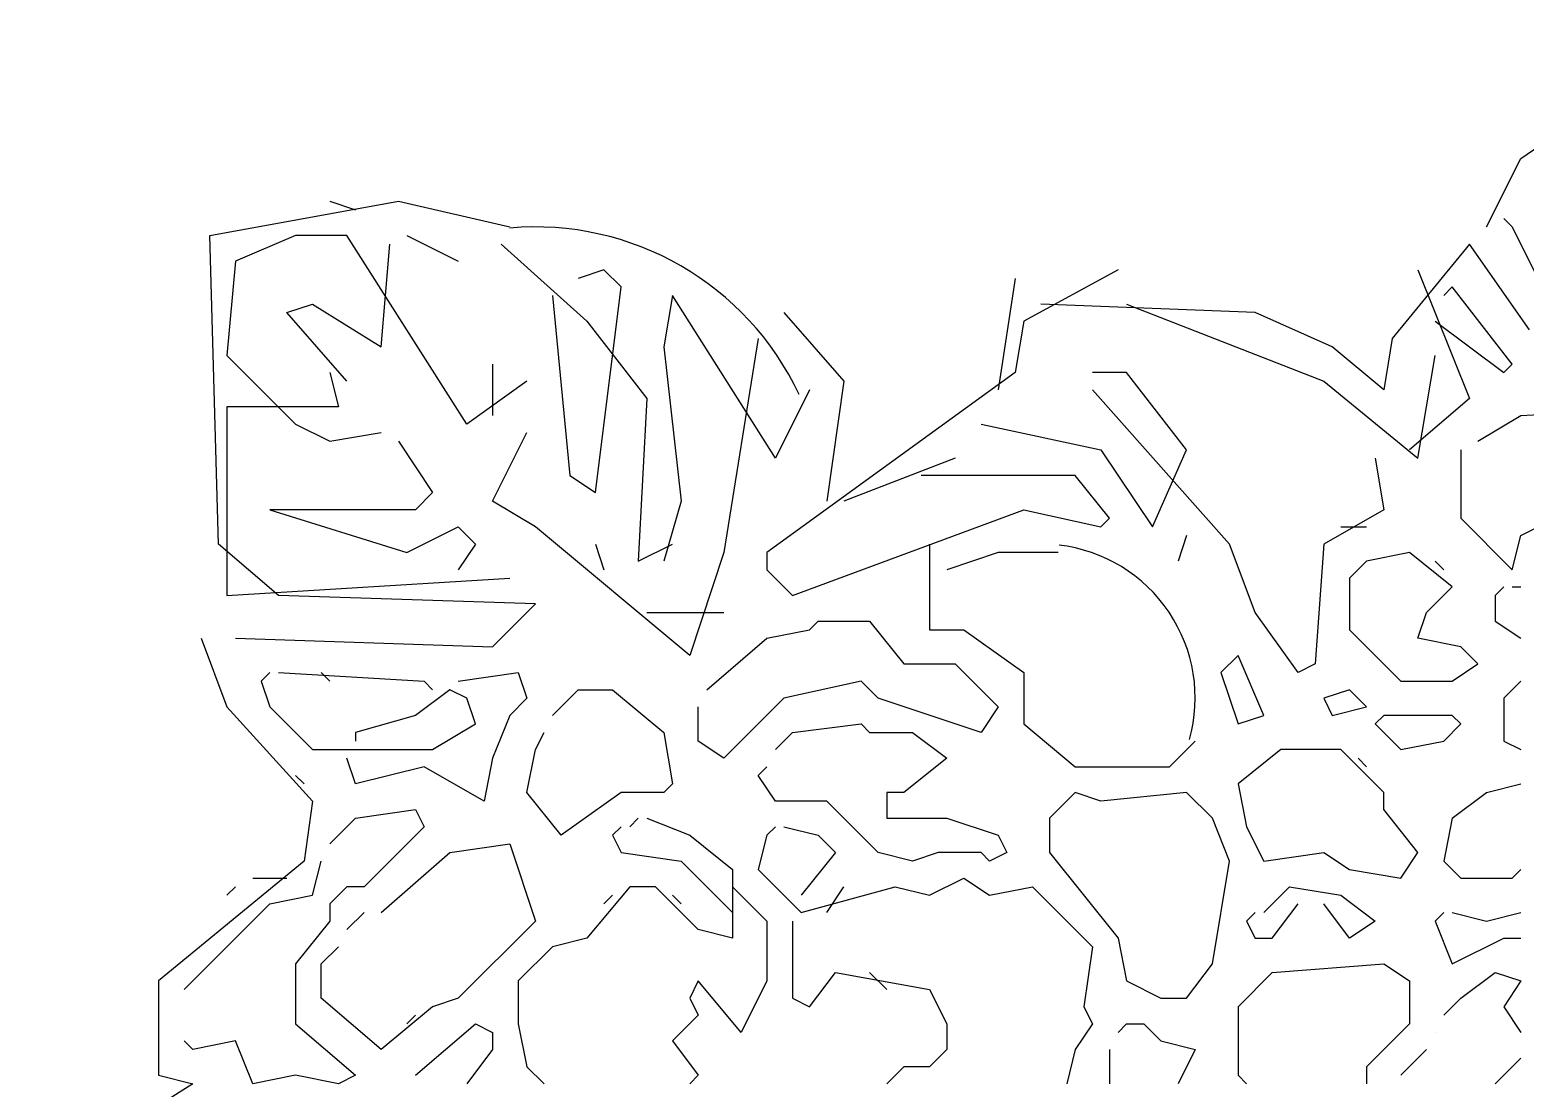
# Model space of a CAD drawing. Header units: inches. Extents: x 10 to 52.5, y 12.2 to 37.
# Drawn here: x 14.8256 to 15.0159, y 14.0773 to 14.212 of the extents above; entities that cross this region are included whole.
import ezdxf

# ---------------------------------------------------------------- set-up
doc = ezdxf.new("R2010")
doc.units = ezdxf.units.IN
doc.header["$MEASUREMENT"] = 0
doc.layers.add('02', color=2, linetype='Continuous')

msp = doc.modelspace()

# ---------------------------------------------------------------- linework, layer by layer
at = {"layer": '02'}
for p, q in [((15.01533605319428, 14.19568612229198), (15.0393315059876, 14.21204665535191)), ((15.01097323999721, 14.1869604960579), (15.01533605319428, 14.19568612229198)), ((14.84845861581135, 14.18586980245021), (14.87245405579898, 14.19023260266698)), ((14.86372844244334, 14.19023260266698), (14.86700054908152, 14.18914190905928)), ((14.87245405579898, 14.19023260266698), (14.88663318867776, 14.1869604960579)), ((15.013154653115, 14.18805120255859), (15.01424534663538, 14.1869604960579)), ((14.84954930933173, 14.14660452306856), (14.84845861581135, 14.18586980245021)), ((14.85936562924626, 14.18586980245021), (14.85173072244952, 14.18259769582658)), ((14.86590984252262, 14.18586980245021), (14.85936562924626, 14.18586980245021)), ((14.8811796819603, 14.16187434964234), (14.86590984252262, 14.18586980245021)), ((14.87354476212504, 14.18586980245021), (14.8800889754014, 14.18259769582658)), ((15.01424534663538, 14.1869604960579), (15.01751745327356, 14.18041628283975)), ((14.87027265548686, 14.17169066948412), (14.87136336204576, 14.18477909594952)), ((14.88554248211886, 14.18477909594952), (14.89644950859229, 14.17496277610774)), ((15.00879183991793, 14.18477909594952), (14.99897552000339, 14.17278137598481)), ((15.01642675952035, 14.17387206960705), (15.00879183991793, 14.18477909594952)), ((14.85173072244952, 14.18259769582658), (14.85064001589063, 14.17059996298343)), ((14.89863090867157, 14.18150698932589), (14.89535880203339, 14.18041628283975)), ((14.90081232155654, 14.17932558921751), (14.89863090867157, 14.18150698932589)), ((14.96407305377516, 14.18150698932589), (14.95207532097566, 14.17496277610774)), ((15.00224762664157, 14.18150698932589), (15.00879183991793, 14.16514645626597)), ((14.95098461441676, 14.18041628283975), (14.94880321433748, 14.16623716276666)), ((14.89208669539521, 14.17823488271682), (14.89426810851301, 14.15533013640964)), ((14.89754021491836, 14.15314873630126), (14.90081232155654, 14.17932558921751)), ((14.90735653483289, 14.17823488271682), (14.90626582827399, 14.17169066948412)), ((14.92044496138561, 14.15751153653258), (14.90735653483289, 14.17823488271682)), ((15.00661043983865, 14.17932558921751), (15.00551973327975, 14.17823488271682)), ((15.01424534663538, 14.16950926937573), (15.00661043983865, 14.17932558921751)), ((14.85827493572588, 14.17605348259388), (14.86154704236406, 14.17714417621613)), ((14.86590984252262, 14.16732785637435), (14.85827493572588, 14.17605348259388)), ((14.86154704236406, 14.17714417621613), (14.87027265548686, 14.17169066948412)), ((14.92153565490599, 14.17605348259388), (14.92917057474124, 14.16732785637435)), ((14.98152428048643, 14.17605348259388), (14.95425672105494, 14.17714417621613)), ((14.96516374729554, 14.17714417621613), (14.99024990664775, 14.16732785637435)), ((14.99134060040097, 14.17169066948412), (14.98152428048643, 14.17605348259388)), ((14.89644950859229, 14.17496277610774), (14.90408442819471, 14.16514645626597)), ((14.95207532097566, 14.17496277610774), (14.95098461441676, 14.16841856287504)), ((15.00442902672085, 14.17496277610774), (15.013154653115, 14.16841856287504)), ((14.91826354826781, 14.17278137598481), (14.91390074810925, 14.14551381658242)), ((14.99897552000339, 14.17278137598481), (14.99788481344449, 14.16623716276666)), ((14.85064001589063, 14.17059996298343), (14.85936562924626, 14.16187434964234)), ((14.90626582827399, 14.17169066948412), (14.90844722858611, 14.15205802980057)), ((14.99788481344449, 14.16623716276666), (14.99134060040097, 14.17169066948412)), ((15.00224762664157, 14.15751153653258), (15.00442902672085, 14.17059996298343)), ((14.86372844244334, 14.16841856287504), (14.86481914876941, 14.16405574976528)), ((14.88445178859848, 14.16950926937573), (14.88445178859848, 14.16296505614303)), ((14.95098461441676, 14.16841856287504), (14.91935425482671, 14.14551381658242)), ((14.96516374729554, 14.16841856287504), (14.96080094713698, 14.16841856287504)), ((14.9727986671308, 14.15860224303327), (14.96516374729554, 14.16841856287504)), ((15.013154653115, 14.16841856287504), (15.01424534663538, 14.16950926937573)), ((14.88881458875704, 14.16732785637435), (14.8811796819603, 14.16187434964234)), ((14.92480776154417, 14.16623716276666), (14.92044496138561, 14.15751153653258)), ((14.92917057474124, 14.16732785637435), (14.92698917442913, 14.15205802980057)), ((14.97825217384825, 14.14660452306856), (14.96080094713698, 14.16623716276666)), ((14.99024990664775, 14.16732785637435), (15.00224762664157, 14.15751153653258)), ((14.90408442819471, 14.16514645626597), (14.90299372163582, 14.14442311008173)), ((15.00879183991793, 14.16514645626597), (15.00115692008267, 14.15860224303327)), ((14.86481914876941, 14.16405574976528), (14.85064001589063, 14.16405574976528)), ((14.85064001589063, 14.16405574976528), (14.85064001589063, 14.14006030985041)), ((15.00988254647682, 14.15969294953396), (15.01533605319428, 14.16296505614303)), ((15.01533605319428, 14.16296505614303), (15.03496869279052, 14.16405574976528)), ((14.85936562924626, 14.16187434964234), (14.86372844244334, 14.15969294953396)), ((14.86372844244334, 14.15969294953396), (14.87027265548686, 14.16078364314165)), ((14.88445178859848, 14.15205802980057), (14.88881458875704, 14.16078364314165)), ((14.9466218142582, 14.16187434964234), (14.96189164089019, 14.15860224303327)), ((14.87245405579898, 14.15969294953396), (14.87681686876322, 14.15314873630126)), ((14.96189164089019, 14.15860224303327), (14.96843585393372, 14.14878592319149)), ((14.96843585393372, 14.14878592319149), (14.9727986671308, 14.15860224303327)), ((15.00770113335903, 14.15860224303327), (15.00770113335903, 14.14987662969218)), ((14.94334970762002, 14.15751153653258), (14.92917057474124, 14.15205802980057)), ((14.99679411992411, 14.15751153653258), (14.99788481344449, 14.15096732329988)), ((14.89426810851301, 14.15533013640964), (14.89754021491836, 14.15314873630126)), ((14.95861953425202, 14.15533013640964), (14.93898689442295, 14.15533013640964)), ((14.96298234721626, 14.14987662969218), (14.95861953425202, 14.15533013640964)), ((14.87681686876322, 14.15314873630126), (14.87463546868394, 14.15096732329988)), ((14.85609352260808, 14.15096732329988), (14.87354476212504, 14.14551381658242)), ((14.87463546868394, 14.15096732329988), (14.85609352260808, 14.15096732329988)), ((14.88990529531593, 14.14878592319149), (14.88445178859848, 14.15205802980057)), ((14.90844722858611, 14.15205802980057), (14.90626582827399, 14.14442311008173)), ((14.92262636146489, 14.14006030985041), (14.95207532097566, 14.15096732329988)), ((14.95207532097566, 14.15096732329988), (14.96189164089019, 14.14878592319149)), ((14.99788481344449, 14.15096732329988), (14.99024990664775, 14.14660452306856)), ((14.96189164089019, 14.14878592319149), (14.96298234721626, 14.14987662969218)), ((15.00770113335903, 14.14987662969218), (15.01424534663538, 14.14333241645948)), ((15.01533605319428, 14.1476952166908), (15.01969886615853, 14.14987662969218)), ((14.87354476212504, 14.14551381658242), (14.8800889754014, 14.14878592319149)), ((14.8800889754014, 14.14878592319149), (14.88227037548068, 14.14660452306856)), ((14.90953793491217, 14.13242539011702), (14.88990529531593, 14.14878592319149)), ((14.9727986671308, 14.1476952166908), (14.9717079605719, 14.14442311008173)), ((14.99243130672703, 14.14878592319149), (14.99570341336521, 14.14878592319149)), ((15.01424534663538, 14.14333241645948), (15.01533605319428, 14.1476952166908)), ((14.85718422916698, 14.14006030985041), (14.84954930933173, 14.14660452306856)), ((14.88227037548068, 14.14660452306856), (14.8800889754014, 14.14333241645948)), ((14.89754021491836, 14.14660452306856), (14.89863090867157, 14.14333241645948)), ((14.90299372163582, 14.14442311008173), (14.90735653483289, 14.14660452306856)), ((14.91390074810925, 14.14551381658242), (14.90953793491217, 14.13242539011702)), ((14.91935425482671, 14.14551381658242), (14.91935425482671, 14.14333241645948)), ((14.94007760098184, 14.14660452306856), (14.94007760098184, 14.13569749672609)), ((14.94880321433748, 14.14551381658242), (14.94225900106112, 14.14333241645948)), ((14.95643813417274, 14.14551381658242), (14.94880321433748, 14.14551381658242)), ((14.98152428048643, 14.13787889684903), (14.97825217384825, 14.14660452306856)), ((14.99024990664775, 14.14660452306856), (14.98915920032169, 14.13133468361633)), ((15.00115692008267, 14.14551381658242), (14.99570341336521, 14.14442311008173)), ((15.00661043983865, 14.1411510034581), (15.00115692008267, 14.14551381658242)), ((14.91935425482671, 14.14333241645948), (14.92262636146489, 14.14006030985041)), ((14.99570341336521, 14.14442311008173), (14.99352201328593, 14.14224170995879)), ((15.00442902672085, 14.14442311008173), (15.00551973327975, 14.14333241645948)), ((14.85064001589063, 14.14006030985041), (14.88663318867776, 14.14224170995879)), ((14.99352201328593, 14.14224170995879), (14.99352201328593, 14.13569749672609)), ((14.88990529531593, 14.13896960334972), (14.85718422916698, 14.14006030985041)), ((15.00333833320047, 14.13787889684903), (15.00661043983865, 14.1411510034581)), ((15.0120639465561, 14.14006030985041), (15.013154653115, 14.1411510034581)), ((15.0120639465561, 14.14006030985041), (15.0120639465561, 14.13678820322678)), ((15.01424534663538, 14.1411510034581), (15.01533605319428, 14.1411510034581)), ((14.88445178859848, 14.13351609661771), (14.88990529531593, 14.13896960334972)), ((14.90408442819471, 14.13787889684903), (14.91390074810925, 14.13787889684903)), ((14.98697780000958, 14.13024399000863), (14.98152428048643, 14.13787889684903)), ((15.00224762664157, 14.13460679023995), (15.00333833320047, 14.13787889684903)), ((14.91935425482671, 14.13460679023995), (14.92480776154417, 14.13569749672609)), ((14.92480776154417, 14.13569749672609), (14.92589846810306, 14.13678820322678)), ((14.92589846810306, 14.13678820322678), (14.93244268137942, 14.13678820322678)), ((14.93244268137942, 14.13678820322678), (14.93680549434367, 14.13133468361633)), ((14.94007760098184, 14.13569749672609), (14.9444404011404, 14.13569749672609)), ((14.9444404011404, 14.13569749672609), (14.95207532097566, 14.13024399000863)), ((14.99352201328593, 14.13569749672609), (15.00006622656229, 14.12915328350794)), ((15.0120639465561, 14.13678820322678), (15.01533605319428, 14.13460679023995)), ((14.84736790925245, 14.13460679023995), (14.85064001589063, 14.12588117689887)), ((14.85173072244952, 14.13460679023995), (14.88445178859848, 14.13351609661771)), ((14.91171933499145, 14.12806257700725), (14.91935425482671, 14.13460679023995)), ((15.00770113335903, 14.13351609661771), (15.00224762664157, 14.13460679023995)), ((14.97934288040715, 14.13242539011702), (14.97716148032787, 14.13024399000863)), ((14.98261498704533, 14.12479047039818), (14.97934288040715, 14.13242539011702)), ((15.00988254647682, 14.13133468361633), (15.00770113335903, 14.13351609661771)), ((14.85609352260808, 14.13024399000863), (14.8550028290877, 14.12915328350794)), ((14.85718422916698, 14.13024399000863), (14.87572616243715, 14.12915328350794)), ((14.86263773588444, 14.13024399000863), (14.86372844244334, 14.12915328350794)), ((14.8800889754014, 14.12915328350794), (14.88772389523665, 14.13024399000863)), ((14.88772389523665, 14.13024399000863), (14.88881458875704, 14.12697188338501)), ((14.93680549434367, 14.13133468361633), (14.94334970762002, 14.13133468361633)), ((14.94334970762002, 14.13133468361633), (14.94880321433748, 14.12588117689887)), ((14.95207532097566, 14.13024399000863), (14.95207532097566, 14.12369977677593)), ((14.97716148032787, 14.13024399000863), (14.97934288040715, 14.12369977677593)), ((14.98915920032169, 14.13133468361633), (14.98697780000958, 14.13024399000863)), ((15.00661043983865, 14.12915328350794), (15.00988254647682, 14.13133468361633)), ((14.8550028290877, 14.12915328350794), (14.85609352260808, 14.12588117689887)), ((14.8789982688425, 14.12806257700725), (14.87463546868394, 14.12479047039818)), ((14.87572616243715, 14.12915328350794), (14.87681686876322, 14.12806257700725)), ((14.8811796819603, 14.12697188338501), (14.8789982688425, 14.12806257700725)), ((14.89208669539521, 14.12479047039818), (14.89535880203339, 14.12806257700725)), ((14.89535880203339, 14.12806257700725), (14.89972161523047, 14.12806257700725)), ((14.89972161523047, 14.12806257700725), (14.90626582827399, 14.12260907027524)), ((14.93135197482052, 14.12915328350794), (14.92153565490599, 14.12697188338501)), ((14.93353338770549, 14.12697188338501), (14.93135197482052, 14.12915328350794)), ((14.99352201328593, 14.12806257700725), (14.99024990664775, 14.12697188338501)), ((14.99570341336521, 14.12588117689887), (14.99352201328593, 14.12806257700725)), ((15.00006622656229, 14.12915328350794), (15.00661043983865, 14.12915328350794)), ((15.013154653115, 14.12697188338501), (15.01533605319428, 14.12915328350794)), ((14.88227037548068, 14.12369977677593), (14.8811796819603, 14.12697188338501)), ((14.88881458875704, 14.12697188338501), (14.88663318867776, 14.12479047039818)), ((14.92153565490599, 14.12697188338501), (14.91390074810925, 14.11933696366617)), ((14.9466218142582, 14.12260907027524), (14.93353338770549, 14.12697188338501)), ((14.99024990664775, 14.12697188338501), (14.99134060040097, 14.12479047039818)), ((15.013154653115, 14.12697188338501), (15.013154653115, 14.12151836377455)), ((14.85064001589063, 14.12588117689887), (14.86154704236406, 14.11388345693416)), ((14.85609352260808, 14.12588117689887), (14.86154704236406, 14.12042767016686)), ((14.87463546868394, 14.12479047039818), (14.86700054908152, 14.12260907027524)), ((14.88663318867776, 14.12479047039818), (14.88445178859848, 14.11933696366617)), ((14.91062864147107, 14.12151836377455), (14.91062864147107, 14.12588117689887)), ((14.94880321433748, 14.12588117689887), (14.9466218142582, 14.12260907027524)), ((14.97934288040715, 14.12369977677593), (14.98261498704533, 14.12479047039818)), ((14.99134060040097, 14.12479047039818), (14.99570341336521, 14.12588117689887)), ((14.99788481344449, 14.12479047039818), (14.99679411992411, 14.12369977677593)), ((15.00661043983865, 14.12479047039818), (14.99788481344449, 14.12479047039818)), ((15.00770113335903, 14.12369977677593), (15.00661043983865, 14.12479047039818)), ((14.86700054908152, 14.12260907027524), (14.86700054908152, 14.12151836377455)), ((14.87681686876322, 14.12042767016686), (14.88227037548068, 14.12369977677593)), ((14.88990529531593, 14.12042767016686), (14.89099600187483, 14.12260907027524)), ((14.90626582827399, 14.12260907027524), (14.90735653483289, 14.11606485704254)), ((14.92044496138561, 14.12042767016686), (14.92262636146489, 14.12260907027524)), ((14.92262636146489, 14.12260907027524), (14.93135197482052, 14.12369977677593)), ((14.93135197482052, 14.12369977677593), (14.93244268137942, 14.12260907027524)), ((14.93244268137942, 14.12260907027524), (14.93789618809688, 14.12260907027524)), ((14.93789618809688, 14.12260907027524), (14.94225900106112, 14.11933696366617)), ((14.95207532097566, 14.12369977677593), (14.95861953425202, 14.11824625716548)), ((14.99679411992411, 14.12369977677593), (15.00006622656229, 14.12042767016686)), ((15.00551973327975, 14.12151836377455), (15.00770113335903, 14.12369977677593)), ((14.86154704236406, 14.12042767016686), (14.87681686876322, 14.12042767016686)), ((14.88881458875704, 14.11497415054185), (14.88990529531593, 14.12042767016686)), ((14.91390074810925, 14.11933696366617), (14.91062864147107, 14.12151836377455)), ((14.97061726705152, 14.11824625716548), (14.97388937368969, 14.12151836377455)), ((14.98479638712461, 14.12042767016686), (14.97934288040715, 14.11606485704254)), ((14.99243130672703, 14.12042767016686), (14.98479638712461, 14.12042767016686)), ((14.99788481344449, 14.11497415054185), (14.99243130672703, 14.12042767016686)), ((15.00006622656229, 14.12042767016686), (15.00551973327975, 14.12151836377455)), ((15.013154653115, 14.12151836377455), (15.01533605319428, 14.12042767016686)), ((14.86700054908152, 14.11606485704254), (14.86590984252262, 14.11933696366617)), ((14.88445178859848, 14.11933696366617), (14.88336108203958, 14.11388345693416)), ((14.94225900106112, 14.11933696366617), (14.93680549434367, 14.11497415054185)), ((14.99570341336521, 14.11824625716548), (14.99461270703915, 14.11933696366617)), ((14.85936562924626, 14.11715556354323), (14.86045633580516, 14.11606485704254)), ((14.87572616243715, 14.11824625716548), (14.86700054908152, 14.11606485704254)), ((14.88336108203958, 14.11388345693416), (14.87572616243715, 14.11824625716548)), ((14.91826354826781, 14.11715556354323), (14.91935425482671, 14.11824625716548)), ((14.92044496138561, 14.11388345693416), (14.91826354826781, 14.11715556354323)), ((14.95861953425202, 14.11824625716548), (14.97061726705152, 14.11824625716548)), ((14.89317740195411, 14.10952064382439), (14.88881458875704, 14.11497415054185)), ((14.90081232155654, 14.11497415054185), (14.89317740195411, 14.10952064382439)), ((14.90626582827399, 14.11497415054185), (14.90081232155654, 14.11497415054185)), ((14.90735653483289, 14.11606485704254), (14.90626582827399, 14.11497415054185)), ((14.9346240814587, 14.11497415054185), (14.9346240814587, 14.11170204393278)), ((14.93680549434367, 14.11497415054185), (14.9346240814587, 14.11497415054185)), ((14.95861953425202, 14.11497415054185), (14.95534742761384, 14.11170204393278)), ((14.96189164089019, 14.11388345693416), (14.95861953425202, 14.11497415054185)), ((14.9727986671308, 14.11497415054185), (14.96189164089019, 14.11388345693416)), ((14.97607077376897, 14.11170204393278), (14.9727986671308, 14.11497415054185)), ((14.97934288040715, 14.11606485704254), (14.98043358696605, 14.11061135032508)), ((14.99788481344449, 14.11279275043347), (14.99788481344449, 14.11497415054185)), ((15.00661043983865, 14.11170204393278), (15.01097323999721, 14.11497415054185)), ((15.01097323999721, 14.11497415054185), (15.01533605319428, 14.11606485704254)), ((14.86154704236406, 14.11388345693416), (14.86045633580516, 14.10624853720077)), ((14.86700054908152, 14.11170204393278), (14.87463546868394, 14.11279275043347)), ((14.87463546868394, 14.11279275043347), (14.87572616243715, 14.11061135032508)), ((14.92698917442913, 14.11388345693416), (14.92044496138561, 14.11388345693416)), ((14.93353338770549, 14.10733924370146), (14.92698917442913, 14.11388345693416)), ((15.00224762664157, 14.10733924370146), (14.99788481344449, 14.11279275043347)), ((14.86372844244334, 14.1084299373237), (14.86700054908152, 14.11170204393278)), ((14.90299372163582, 14.11170204393278), (14.90190301530975, 14.11061135032508)), ((14.90408442819471, 14.11170204393278), (14.90953793491217, 14.10952064382439)), ((14.9346240814587, 14.11170204393278), (14.94225900106112, 14.11170204393278)), ((14.94225900106112, 14.11170204393278), (14.94880321433748, 14.10952064382439)), ((14.95534742761384, 14.11170204393278), (14.95534742761384, 14.10733924370146)), ((14.97825217384825, 14.10624853720077), (14.97607077376897, 14.11170204393278)), ((15.00661043983865, 14.11170204393278), (15.00551973327975, 14.10624853720077)), ((14.87572616243715, 14.11061135032508), (14.86809125540758, 14.10297643059169)), ((14.90081232155654, 14.11061135032508), (14.89972161523047, 14.10952064382439)), ((14.89972161523047, 14.10952064382439), (14.90081232155654, 14.10733924370146)), ((14.90953793491217, 14.10952064382439), (14.91499144162963, 14.10515783071463)), ((14.91935425482671, 14.10952064382439), (14.91826354826781, 14.10515783071463)), ((14.92044496138561, 14.11061135032508), (14.91935425482671, 14.10952064382439)), ((14.92153565490599, 14.11061135032508), (14.92589846810306, 14.10952064382439)), ((14.92589846810306, 14.10952064382439), (14.92807986818234, 14.10733924370146)), ((14.94880321433748, 14.10952064382439), (14.94989392089638, 14.10733924370146)), ((14.98043358696605, 14.11061135032508), (14.98261498704533, 14.10624853720077)), ((14.87027265548686, 14.09970432398262), (14.8789982688425, 14.10733924370146)), ((14.8789982688425, 14.10733924370146), (14.88663318867776, 14.1084299373237)), ((14.88663318867776, 14.1084299373237), (14.88990529531593, 14.09861361748193)), ((14.90081232155654, 14.10733924370146), (14.90844722858611, 14.10624853720077)), ((14.92807986818234, 14.10733924370146), (14.92371706802378, 14.101885724091)), ((14.93789618809688, 14.10624853720077), (14.93353338770549, 14.10733924370146)), ((14.94116829450223, 14.10733924370146), (14.93789618809688, 14.10624853720077)), ((14.9466218142582, 14.10733924370146), (14.94116829450223, 14.10733924370146)), ((14.94771250777858, 14.10624853720077), (14.9466218142582, 14.10733924370146)), ((14.94989392089638, 14.10733924370146), (14.94771250777858, 14.10624853720077)), ((14.95534742761384, 14.10733924370146), (14.96407305377516, 14.09643221735899)), ((14.98261498704533, 14.10624853720077), (14.99024990664775, 14.10733924370146)), ((14.99024990664775, 14.10733924370146), (14.99352201328593, 14.10515783071463)), ((15.00006622656229, 14.10406713709238), (15.00224762664157, 14.10733924370146)), ((14.86045633580516, 14.10624853720077), (14.84191440253499, 14.09097871064153)), ((14.86154704236406, 14.101885724091), (14.86263773588444, 14.10624853720077)), ((14.90844722858611, 14.10624853720077), (14.91499144162963, 14.09970432398262)), ((14.97607077376897, 14.09316011074992), (14.97825217384825, 14.10624853720077)), ((15.00551973327975, 14.10624853720077), (15.00770113335903, 14.10406713709238)), ((14.8539121225288, 14.10406713709238), (14.85827493572588, 14.10406713709238)), ((14.91499144162963, 14.10515783071463), (14.91499144162963, 14.09643221735899)), ((14.91826354826781, 14.10515783071463), (14.92371706802378, 14.09970432398262)), ((14.94007760098184, 14.101885724091), (14.9444404011404, 14.10406713709238)), ((14.9444404011404, 14.10406713709238), (14.94771250777858, 14.101885724091)), ((14.99352201328593, 14.10515783071463), (15.00006622656229, 14.10406713709238)), ((15.00770113335903, 14.10406713709238), (15.01424534663538, 14.10406713709238)), ((15.01424534663538, 14.10406713709238), (15.01533605319428, 14.10515783071463)), ((14.85064001589063, 14.101885724091), (14.85173072244952, 14.10297643059169)), ((14.85609352260808, 14.10079503046876), (14.86154704236406, 14.101885724091)), ((14.86590984252262, 14.10297643059169), (14.86372844244334, 14.10079503046876)), ((14.86809125540758, 14.10297643059169), (14.86590984252262, 14.10297643059169)), ((14.90190301530975, 14.10297643059169), (14.89644950859229, 14.09643221735899)), ((14.89972161523047, 14.101885724091), (14.89863090867157, 14.10079503046876)), ((14.90517512194793, 14.10297643059169), (14.90190301530975, 14.10297643059169)), ((14.91062864147107, 14.09752292385968), (14.90517512194793, 14.10297643059169)), ((14.90844722858611, 14.10079503046876), (14.90735653483289, 14.101885724091)), ((14.91499144162963, 14.10297643059169), (14.91935425482671, 14.09861361748193)), ((14.92371706802378, 14.09970432398262), (14.93571478778477, 14.10297643059169)), ((14.92698917442913, 14.09970432398262), (14.92917057474124, 14.10297643059169)), ((14.93571478778477, 14.10297643059169), (14.94007760098184, 14.101885724091)), ((14.94771250777858, 14.101885724091), (14.95316602753456, 14.10297643059169)), ((14.95316602753456, 14.10297643059169), (14.96080094713698, 14.0953415108583)), ((14.98261498704533, 14.09970432398262), (14.98588709368351, 14.10297643059169)), ((14.98588709368351, 14.10297643059169), (14.99243130672703, 14.101885724091)), ((14.99243130672703, 14.101885724091), (14.99679411992411, 14.09861361748193)), ((14.84518650917317, 14.08988800414084), (14.85609352260808, 14.10079503046876)), ((14.86372844244334, 14.10079503046876), (14.86372844244334, 14.09861361748193)), ((14.86590984252262, 14.09752292385968), (14.86809125540758, 14.09970432398262)), ((14.98152428048643, 14.09970432398262), (14.98043358696605, 14.09861361748193)), ((14.9837056933714, 14.09643221735899), (14.98697780000958, 14.10079503046876)), ((14.99352201328593, 14.09643221735899), (14.99024990664775, 14.10079503046876)), ((15.00442902672085, 14.09861361748193), (15.00551973327975, 14.09970432398262)), ((15.00661043983865, 14.09970432398262), (15.01097323999721, 14.09861361748193)), ((15.01097323999721, 14.09861361748193), (15.01533605319428, 14.09970432398262)), ((14.86372844244334, 14.09861361748193), (14.85936562924626, 14.09316011074992)), ((14.88990529531593, 14.09861361748193), (14.8800889754014, 14.08879729764015)), ((14.91935425482671, 14.09861361748193), (14.91935425482671, 14.09097871064153)), ((14.92262636146489, 14.09861361748193), (14.92262636146489, 14.08879729764015)), ((14.98043358696605, 14.09861361748193), (14.98152428048643, 14.09643221735899)), ((14.99679411992411, 14.09861361748193), (14.99352201328593, 14.09643221735899)), ((15.00442902672085, 14.09861361748193), (15.00661043983865, 14.09316011074992)), ((14.89644950859229, 14.09643221735899), (14.89208669539521, 14.0953415108583)), ((14.91499144162963, 14.09643221735899), (14.91062864147107, 14.09752292385968)), ((14.96407305377516, 14.09643221735899), (14.96516374729554, 14.09097871064153)), ((14.98152428048643, 14.09643221735899), (14.9837056933714, 14.09643221735899)), ((15.00661043983865, 14.09316011074992), (15.013154653115, 14.09643221735899)), ((15.013154653115, 14.09643221735899), (15.01533605319428, 14.09643221735899)), ((14.86263773588444, 14.09316011074992), (14.86481914876941, 14.0953415108583)), ((14.89208669539521, 14.0953415108583), (14.88772389523665, 14.09097871064153)), ((14.96080094713698, 14.0953415108583), (14.95971024057808, 14.08770659113946)), ((14.85936562924626, 14.09316011074992), (14.85936562924626, 14.08552519101653)), ((14.86263773588444, 14.08879729764015), (14.86263773588444, 14.09316011074992)), ((14.92480776154417, 14.08770659113946), (14.92807986818234, 14.09206940424923)), ((14.92807986818234, 14.09206940424923), (14.94007760098184, 14.08988800414084)), ((14.93244268137942, 14.09206940424923), (14.9346240814587, 14.08988800414084)), ((14.9727986671308, 14.08879729764015), (14.97607077376897, 14.09316011074992)), ((14.97934288040715, 14.08770659113946), (14.9837056933714, 14.09206940424923)), ((14.9837056933714, 14.09206940424923), (14.99788481344449, 14.09316011074992)), ((14.99788481344449, 14.09316011074992), (15.00115692008267, 14.09097871064153)), ((15.00770113335903, 14.08879729764015), (15.0120639465561, 14.09206940424923)), ((15.0120639465561, 14.09206940424923), (15.01533605319428, 14.09097871064153)), ((14.84191440253499, 14.09097871064153), (14.84191440253499, 14.07898097779838)), ((14.88772389523665, 14.09097871064153), (14.88772389523665, 14.08552519101653)), ((14.91062864147107, 14.09097871064153), (14.90953793491217, 14.08879729764015)), ((14.91608214818853, 14.08443448453039), (14.91062864147107, 14.09097871064153)), ((14.91935425482671, 14.09097871064153), (14.91608214818853, 14.08443448453039)), ((14.96516374729554, 14.09097871064153), (14.96952656049262, 14.08879729764015)), ((15.00115692008267, 14.09097871064153), (15.00115692008267, 14.08552519101653)), ((15.01533605319428, 14.09097871064153), (15.013154653115, 14.08770659113946)), ((14.87027265548686, 14.08225308440745), (14.86263773588444, 14.08879729764015)), ((14.8800889754014, 14.08879729764015), (14.87681686876322, 14.08770659113946)), ((14.90953793491217, 14.08879729764015), (14.91062864147107, 14.08661589751722)), ((14.92262636146489, 14.08879729764015), (14.92480776154417, 14.08770659113946)), ((14.94007760098184, 14.08988800414084), (14.94225900106112, 14.08552519101653)), ((14.96952656049262, 14.08879729764015), (14.9727986671308, 14.08879729764015)), ((15.00551973327975, 14.08661589751722), (15.00770113335903, 14.08879729764015)), ((14.87681686876322, 14.08770659113946), (14.87027265548686, 14.08225308440745)), ((14.87354476212504, 14.08552519101653), (14.87463546868394, 14.08661589751722)), ((14.91062864147107, 14.08661589751722), (14.90735653483289, 14.08334379090814)), ((14.95971024057808, 14.08770659113946), (14.96080094713698, 14.08552519101653)), ((14.97934288040715, 14.08770659113946), (14.97934288040715, 14.07898097779838)), ((15.013154653115, 14.08770659113946), (15.01533605319428, 14.08443448453039)), ((14.85936562924626, 14.08552519101653), (14.86700054908152, 14.07898097779838)), ((14.87463546868394, 14.07898097779838), (14.88227037548068, 14.08552519101653)), ((14.88227037548068, 14.08552519101653), (14.88445178859848, 14.08443448453039)), ((14.88445178859848, 14.08443448453039), (14.88445178859848, 14.08225308440745)), ((14.88772389523665, 14.08552519101653), (14.88881458875704, 14.08007168428452)), ((14.94225900106112, 14.08552519101653), (14.94225900106112, 14.08225308440745)), ((14.96080094713698, 14.08552519101653), (14.95861953425202, 14.08225308440745)), ((14.96407305377516, 14.08443448453039), (14.96516374729554, 14.08552519101653)), ((14.96516374729554, 14.08552519101653), (14.96734516041334, 14.08552519101653)), ((14.96734516041334, 14.08552519101653), (14.96952656049262, 14.08334379090814)), ((15.00115692008267, 14.08552519101653), (14.99570341336521, 14.08007168428452)), ((15.00442902672085, 14.08443448453039), (15.00442902672085, 14.08443448453039)), ((14.84627720269355, 14.08225308440745), (14.84518650917317, 14.08334379090814)), ((14.85173072244952, 14.08334379090814), (14.84627720269355, 14.08225308440745)), ((14.8539121225288, 14.07789027129769), (14.85173072244952, 14.08334379090814)), ((14.90735653483289, 14.08334379090814), (14.91062864147107, 14.07898097779838)), ((14.96952656049262, 14.08334379090814), (14.97388937368969, 14.08225308440745)), ((14.88445178859848, 14.08225308440745), (14.8811796819603, 14.07789027129769)), ((14.94225900106112, 14.08225308440745), (14.94007760098184, 14.08007168428452)), ((14.95861953425202, 14.08225308440745), (14.9575288404988, 14.07789027129769)), ((14.96298234721626, 14.08225308440745), (14.96298234721626, 14.07789027129769)), ((14.97388937368969, 14.08225308440745), (14.9717079605719, 14.07789027129769)), ((15.00006622656229, 14.07898097779838), (15.00333833320047, 14.08225308440745)), ((15.0120639465561, 14.07789027129769), (15.01533605319428, 14.08116237790676)), ((14.84191440253499, 14.07898097779838), (14.84627720269355, 14.07789027129769)), ((14.85936562924626, 14.07898097779838), (14.8539121225288, 14.07789027129769)), ((14.86481914876941, 14.07789027129769), (14.85936562924626, 14.07898097779838)), ((14.86700054908152, 14.07898097779838), (14.86481914876941, 14.07789027129769)), ((14.88881458875704, 14.08007168428452), (14.89099600187483, 14.07789027129769)), ((14.91062864147107, 14.07898097779838), (14.90953793491217, 14.07789027129769)), ((14.93680549434367, 14.08007168428452), (14.9346240814587, 14.07789027129769)), ((14.94007760098184, 14.08007168428452), (14.93680549434367, 14.08007168428452)), ((14.97934288040715, 14.07898097779838), (14.98043358696605, 14.07789027129769)), ((14.99570341336521, 14.08007168428452), (14.99570341336521, 14.07789027129769)), ((14.84627720269355, 14.07789027129769), (14.82555386957693, 14.06480184484684))]:
    msp.add_line(p, q, dxfattribs=at)
for centre, radius, start, end in [((14.88990529531593, 14.14987662969218), 0.03708387925454491, 25.11483508601529, 95.04245052355606), ((14.95425672105494, 14.12697188338501), 0.01963263968493975, 344.4758888965785, 83.29016275064373)]:
    msp.add_arc(centre, radius, start, end, dxfattribs=at)

doc.saveas('drawing.dxf')
